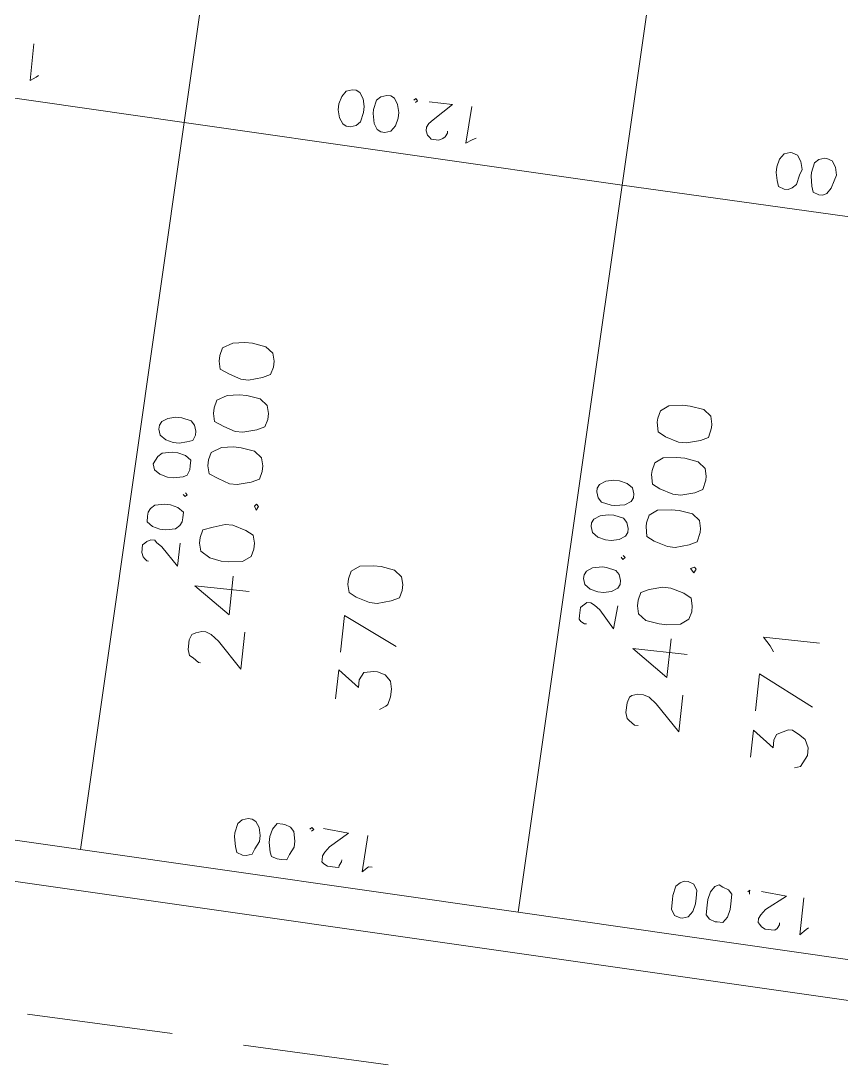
# Model space of a CAD drawing. Header units: metres. Extents: x -977055 to 805873, y -1033982 to 242021.
# Drawn here: x 2748.57 to 2770.98, y 1034.09 to 1062.77 of the extents above; entities that cross this region are included whole.
import ezdxf

# ---------------------------------------------------------------- set-up
doc = ezdxf.new("R2010")
doc.units = ezdxf.units.M
for name, color, linetype in [('PDF_acera', 7, 'Continuous'), ('PDF_areas por lote', 7, 'Continuous'), ('PDF_COTAS', 7, 'Continuous'), ('PDF_linea de centro', 7, 'Continuous'), ('PDF_LOTES', 7, 'Continuous'), ('PDF_No. lotes', 7, 'Continuous')]:
    doc.layers.add(name, color=color, linetype=linetype)

# ---------------------------------------------------------------- blocks, each defined once
blk = doc.blocks.new('CALLE')
at = {"layer": 'PDF_acera', "lineweight": 9}
blk.add_lwpolyline([(14.140224, -247.369248), (12.06576, -307.020672)], dxfattribs=at)
at = {"layer": 'PDF_areas por lote', "lineweight": 9}
for points in [[(19.008864, -259.308), (19.008864, -259.265664), (19.093536, -259.138656), (19.135872, -259.053984), (19.26288, -259.011648), (19.47456, -259.011648), (19.601568, -259.053984), (19.643904, -259.138656), (19.68624, -259.265664), (19.68624, -259.350336), (19.643904, -259.477344), (19.516896, -259.646688), (18.966528, -260.197056), (19.770912, -260.197056)], [(20.659968, -260.197056), (20.659968, -259.011648), (20.1096, -259.816032), (20.95632, -259.816032)], [(18.670176, -268.918272), (18.670176, -268.8336), (18.754848, -268.706592), (18.797184, -268.664256), (18.924192, -268.62192), (19.135872, -268.62192), (19.26288, -268.664256), (19.305216, -268.706592), (19.347552, -268.8336), (19.347552, -268.960608), (19.305216, -269.087616), (19.178208, -269.25696), (18.62784, -269.807328), (19.432224, -269.807328)], [(20.32128, -269.807328), (20.32128, -268.62192), (19.770912, -269.426304), (20.617632, -269.426304)]]:
    blk.add_lwpolyline(points, dxfattribs=at)
for points in [[(21.59136, -259.011648), (21.422016, -259.053984), (21.295008, -259.265664), (21.252672, -259.51968), (21.252672, -259.689024), (21.295008, -259.985376), (21.422016, -260.15472), (21.59136, -260.197056), (21.718368, -260.197056), (21.887712, -260.15472), (21.972384, -259.985376), (22.057056, -259.689024), (22.057056, -259.51968), (21.972384, -259.265664), (21.887712, -259.053984), (21.718368, -259.011648)], [(23.2848, -259.011648), (23.115456, -259.053984), (23.030784, -259.265664), (22.946112, -259.51968), (22.946112, -259.689024), (23.030784, -259.985376), (23.115456, -260.15472), (23.2848, -260.197056), (23.411808, -260.197056), (23.581152, -260.15472), (23.70816, -259.985376), (23.750496, -259.689024), (23.750496, -259.51968), (23.70816, -259.265664), (23.581152, -259.053984), (23.411808, -259.011648)], [(24.427872, -259.011648), (24.258528, -259.053984), (24.173856, -259.265664), (24.089184, -259.51968), (24.089184, -259.689024), (24.173856, -259.985376), (24.258528, -260.15472), (24.427872, -260.197056), (24.55488, -260.197056), (24.724224, -260.15472), (24.851232, -259.985376), (24.893568, -259.689024), (24.893568, -259.51968), (24.851232, -259.265664), (24.724224, -259.053984), (24.55488, -259.011648)], [(25.570944, -259.011648), (25.4016, -259.053984), (25.316928, -259.265664), (25.232256, -259.51968), (25.232256, -259.689024), (25.316928, -259.985376), (25.4016, -260.15472), (25.570944, -260.197056), (25.697952, -260.197056), (25.867296, -260.15472), (25.994304, -259.985376), (26.03664, -259.689024), (26.03664, -259.51968), (25.994304, -259.265664), (25.867296, -259.053984), (25.697952, -259.011648)], [(22.522752, -260.112384), (22.43808, -260.15472), (22.522752, -260.197056), (22.565088, -260.15472)], [(21.252672, -268.62192), (21.083328, -268.664256), (20.95632, -268.8336), (20.913984, -269.129952), (20.913984, -269.299296), (20.95632, -269.595648), (21.083328, -269.764992), (21.252672, -269.807328), (21.37968, -269.807328), (21.549024, -269.764992), (21.633696, -269.595648), (21.718368, -269.299296), (21.718368, -269.129952), (21.633696, -268.8336), (21.549024, -268.664256), (21.37968, -268.62192)], [(22.988448, -268.62192), (22.776768, -268.664256), (22.692096, -268.8336), (22.607424, -269.129952), (22.607424, -269.299296), (22.692096, -269.595648), (22.776768, -269.764992), (22.988448, -269.807328), (23.07312, -269.807328), (23.242464, -269.764992), (23.369472, -269.595648), (23.411808, -269.299296), (23.411808, -269.129952), (23.369472, -268.8336), (23.242464, -268.664256), (23.07312, -268.62192)], [(24.13152, -268.62192), (23.91984, -268.664256), (23.835168, -268.8336), (23.750496, -269.129952), (23.750496, -269.299296), (23.835168, -269.595648), (23.91984, -269.764992), (24.13152, -269.807328), (24.216192, -269.807328), (24.385536, -269.764992), (24.512544, -269.595648), (24.55488, -269.299296), (24.55488, -269.129952), (24.512544, -268.8336), (24.385536, -268.664256), (24.216192, -268.62192)], [(25.274592, -268.62192), (25.062912, -268.664256), (24.97824, -268.8336), (24.893568, -269.129952), (24.893568, -269.299296), (24.97824, -269.595648), (25.062912, -269.764992), (25.274592, -269.807328), (25.359264, -269.807328), (25.528608, -269.764992), (25.655616, -269.595648), (25.697952, -269.299296), (25.697952, -269.129952), (25.655616, -268.8336), (25.528608, -268.664256), (25.359264, -268.62192)], [(22.184064, -269.68032), (22.099392, -269.764992), (22.184064, -269.807328), (22.2264, -269.764992)]]:
    blk.add_lwpolyline(points, close=True, dxfattribs=at)
at = {"layer": 'PDF_COTAS', "lineweight": 9}
for points in [[(32.006016, -254.270016), (31.201632, -254.270016), (31.286304, -254.397024), (31.32864, -254.43936), (31.286304, -254.397024), (31.201632, -254.270016)], [(21.549024, -258.588288), (21.040992, -258.588288), (21.422016, -258.207264), (21.506688, -258.080256), (21.549024, -258.03792), (21.549024, -257.953248), (21.506688, -257.868576), (21.464352, -257.82624), (21.422016, -257.783904), (21.252672, -257.783904), (21.168, -257.82624), (21.125664, -257.868576), (21.083328, -257.910912), (21.083328, -257.953248), (21.083328, -257.910912), (21.125664, -257.868576), (21.168, -257.82624), (21.252672, -257.783904), (21.422016, -257.783904), (21.464352, -257.82624), (21.506688, -257.868576), (21.549024, -257.953248), (21.549024, -258.03792), (21.506688, -258.080256), (21.422016, -258.207264), (21.040992, -258.588288)], [(22.057056, -257.82624), (21.930048, -257.82624), (21.845376, -257.953248), (21.80304, -258.122592), (21.80304, -258.2496), (21.845376, -258.46128), (21.930048, -258.545952), (22.01472, -258.588288), (22.099392, -258.588288), (22.2264, -258.588288), (22.311072, -258.46128), (22.353408, -258.291936), (22.353408, -258.164928), (22.311072, -257.953248), (22.2264, -257.868576), (22.141728, -257.82624)], [(22.057056, -257.82624), (21.930048, -257.82624), (21.845376, -257.953248), (21.80304, -258.122592), (21.80304, -258.2496), (21.845376, -258.46128), (21.930048, -258.545952), (22.01472, -258.588288), (22.099392, -258.588288), (22.2264, -258.588288), (22.311072, -258.46128), (22.353408, -258.291936), (22.353408, -258.164928), (22.311072, -257.953248), (22.2264, -257.868576), (22.141728, -257.82624)], [(23.200128, -257.82624), (23.07312, -257.868576), (22.988448, -257.995584), (22.946112, -258.164928), (22.946112, -258.291936), (22.988448, -258.503616), (23.030784, -258.588288), (23.157792, -258.630624), (23.242464, -258.630624), (23.369472, -258.630624), (23.454144, -258.503616), (23.49648, -258.334272), (23.49648, -258.207264), (23.454144, -257.995584), (23.369472, -257.910912), (23.2848, -257.868576)], [(23.200128, -257.82624), (23.07312, -257.868576), (22.988448, -257.995584), (22.946112, -258.164928), (22.946112, -258.291936), (22.988448, -258.503616), (23.030784, -258.588288), (23.157792, -258.630624), (23.242464, -258.630624), (23.369472, -258.630624), (23.454144, -258.503616), (23.49648, -258.334272), (23.49648, -258.207264), (23.454144, -257.995584), (23.369472, -257.910912), (23.2848, -257.868576)], [(23.962176, -257.868576), (23.835168, -257.910912), (23.750496, -258.03792), (23.70816, -258.207264), (23.70816, -258.334272), (23.750496, -258.503616), (23.792832, -258.630624), (23.91984, -258.67296), (24.004512, -258.67296), (24.13152, -258.630624), (24.216192, -258.545952), (24.258528, -258.334272), (24.258528, -258.207264), (24.216192, -258.03792), (24.13152, -257.910912), (24.046848, -257.868576)], [(23.962176, -257.868576), (23.835168, -257.910912), (23.750496, -258.03792), (23.70816, -258.207264), (23.70816, -258.334272), (23.750496, -258.503616), (23.792832, -258.630624), (23.91984, -258.67296), (24.004512, -258.67296), (24.13152, -258.630624), (24.216192, -258.545952), (24.258528, -258.334272), (24.258528, -258.207264), (24.216192, -258.03792), (24.13152, -257.910912), (24.046848, -257.868576)], [(22.64976, -258.588288), (22.607424, -258.630624), (22.565088, -258.588288), (22.607424, -258.545952), (22.565088, -258.588288), (22.607424, -258.630624)], [(14.944608, -260.747424), (14.986944, -260.874432), (15.113952, -260.916768), (15.283296, -261.00144), (15.410304, -261.00144), (15.579648, -260.959104), (15.706656, -260.874432), (15.748992, -260.78976), (15.748992, -260.705088), (15.706656, -260.57808), (15.621984, -260.493408), (15.410304, -260.451072), (15.325632, -260.451072), (15.113952, -260.493408), (14.986944, -260.535744), (14.944608, -260.662752)], [(30.947616, -261.297792), (30.989952, -261.4248), (31.074624, -261.509472), (31.286304, -261.551808), (31.413312, -261.551808), (31.582656, -261.509472), (31.709664, -261.4248), (31.752, -261.340128), (31.752, -261.255456), (31.709664, -261.128448), (31.582656, -261.043776), (31.413312, -261.00144), (31.286304, -261.00144), (31.11696, -261.043776), (30.989952, -261.128448), (30.947616, -261.21312)], [(30.947616, -261.297792), (30.989952, -261.4248), (31.074624, -261.509472), (31.286304, -261.551808), (31.413312, -261.551808), (31.582656, -261.509472), (31.709664, -261.4248), (31.752, -261.340128), (31.752, -261.255456), (31.709664, -261.128448), (31.582656, -261.043776), (31.413312, -261.00144), (31.286304, -261.00144), (31.11696, -261.043776), (30.989952, -261.128448), (30.947616, -261.21312)], [(14.944608, -261.509472), (14.944608, -261.63648), (15.071616, -261.678816), (15.24096, -261.763488), (15.367968, -261.763488), (15.579648, -261.721152), (15.66432, -261.63648), (15.706656, -261.509472), (15.706656, -261.467136), (15.706656, -261.340128), (15.579648, -261.255456), (15.410304, -261.21312), (15.283296, -261.21312), (15.071616, -261.255456), (14.986944, -261.297792), (14.944608, -261.4248)], [(30.90528, -262.05984), (30.947616, -262.186848), (31.074624, -262.27152), (31.243968, -262.313856), (31.370976, -262.313856), (31.54032, -262.27152), (31.667328, -262.186848), (31.709664, -262.102176), (31.709664, -262.017504), (31.667328, -261.890496), (31.582656, -261.805824), (31.370976, -261.763488), (31.286304, -261.763488), (31.074624, -261.805824), (30.947616, -261.890496), (30.90528, -261.975168)], [(30.90528, -262.05984), (30.947616, -262.186848), (31.074624, -262.27152), (31.243968, -262.313856), (31.370976, -262.313856), (31.54032, -262.27152), (31.667328, -262.186848), (31.709664, -262.102176), (31.709664, -262.017504), (31.667328, -261.890496), (31.582656, -261.805824), (31.370976, -261.763488), (31.286304, -261.763488), (31.074624, -261.805824), (30.947616, -261.890496), (30.90528, -261.975168)], [(31.667328, -262.610208), (31.709664, -262.652544), (31.667328, -262.69488), (31.624992, -262.652544), (31.667328, -262.69488), (31.709664, -262.652544)], [(31.667328, -262.948896), (31.667328, -263.456928), (31.286304, -263.075904), (31.201632, -262.991232), (31.11696, -262.948896), (31.032288, -262.948896), (30.947616, -262.991232), (30.90528, -263.033568), (30.862944, -263.075904), (30.862944, -263.245248), (30.90528, -263.32992), (30.947616, -263.372256), (31.032288, -263.414592), (31.074624, -263.414592), (31.032288, -263.414592), (30.947616, -263.372256), (30.90528, -263.32992), (30.862944, -263.245248), (30.862944, -263.075904), (30.90528, -263.033568), (30.947616, -262.991232), (31.032288, -262.948896), (31.11696, -262.948896), (31.201632, -262.991232), (31.286304, -263.075904), (31.667328, -263.456928)], [(31.667328, -263.880288), (30.862944, -263.837952), (30.947616, -263.96496), (30.989952, -264.049632), (30.947616, -263.96496), (30.862944, -263.837952)], [(21.210336, -268.19856), (20.702304, -268.156224), (21.083328, -267.817536), (21.168, -267.690528), (21.210336, -267.605856), (21.210336, -267.521184), (21.168, -267.478848), (21.125664, -267.436512), (21.083328, -267.394176), (20.913984, -267.394176), (20.829312, -267.394176), (20.786976, -267.436512), (20.74464, -267.521184), (20.74464, -267.56352), (20.74464, -267.521184), (20.786976, -267.436512), (20.829312, -267.394176), (20.913984, -267.394176), (21.083328, -267.394176), (21.125664, -267.436512), (21.168, -267.478848), (21.210336, -267.521184), (21.210336, -267.605856), (21.168, -267.690528), (21.083328, -267.817536), (20.702304, -268.156224)], [(21.718368, -267.394176), (21.59136, -267.436512), (21.506688, -267.56352), (21.464352, -267.732864), (21.464352, -267.859872), (21.506688, -268.029216), (21.59136, -268.156224), (21.676032, -268.19856), (21.760704, -268.19856), (21.887712, -268.156224), (21.972384, -268.071552), (22.01472, -267.859872), (22.01472, -267.7752), (21.972384, -267.56352), (21.887712, -267.436512), (21.80304, -267.394176)], [(21.718368, -267.394176), (21.59136, -267.436512), (21.506688, -267.56352), (21.464352, -267.732864), (21.464352, -267.859872), (21.506688, -268.029216), (21.59136, -268.156224), (21.676032, -268.19856), (21.760704, -268.19856), (21.887712, -268.156224), (21.972384, -268.071552), (22.01472, -267.859872), (22.01472, -267.7752), (21.972384, -267.56352), (21.887712, -267.436512), (21.80304, -267.394176)], [(22.86144, -267.436512), (22.734432, -267.478848), (22.64976, -267.605856), (22.607424, -267.7752), (22.607424, -267.902208), (22.64976, -268.071552), (22.734432, -268.19856), (22.819104, -268.240896), (22.903776, -268.240896), (23.030784, -268.19856), (23.115456, -268.113888), (23.157792, -267.902208), (23.157792, -267.7752), (23.115456, -267.605856), (23.030784, -267.478848), (22.946112, -267.436512)], [(22.86144, -267.436512), (22.734432, -267.478848), (22.64976, -267.605856), (22.607424, -267.7752), (22.607424, -267.902208), (22.64976, -268.071552), (22.734432, -268.19856), (22.819104, -268.240896), (22.903776, -268.240896), (23.030784, -268.19856), (23.115456, -268.113888), (23.157792, -267.902208), (23.157792, -267.7752), (23.115456, -267.605856), (23.030784, -267.478848), (22.946112, -267.436512)], [(23.623488, -267.478848), (23.49648, -267.521184), (23.411808, -267.605856), (23.369472, -267.817536), (23.369472, -267.902208), (23.411808, -268.113888), (23.49648, -268.240896), (23.581152, -268.283232), (23.665824, -268.283232), (23.792832, -268.240896), (23.877504, -268.113888), (23.91984, -267.944544), (23.91984, -267.817536), (23.877504, -267.648192), (23.792832, -267.521184), (23.70816, -267.478848)], [(23.623488, -267.478848), (23.49648, -267.521184), (23.411808, -267.605856), (23.369472, -267.817536), (23.369472, -267.902208), (23.411808, -268.113888), (23.49648, -268.240896), (23.581152, -268.283232), (23.665824, -268.283232), (23.792832, -268.240896), (23.877504, -268.113888), (23.91984, -267.944544), (23.91984, -267.817536), (23.877504, -267.648192), (23.792832, -267.521184), (23.70816, -267.478848)], [(22.311072, -268.19856), (22.268736, -268.240896), (22.2264, -268.19856), (22.268736, -268.156224), (22.2264, -268.19856), (22.268736, -268.240896)], [(14.60592, -270.31536), (14.648256, -270.442368), (14.775264, -270.52704), (14.944608, -270.569376), (15.071616, -270.569376), (15.24096, -270.569376), (15.367968, -270.484704), (15.410304, -270.357696), (15.410304, -270.273024), (15.367968, -270.188352), (15.283296, -270.10368), (15.071616, -270.061344), (14.986944, -270.061344), (14.775264, -270.061344), (14.648256, -270.146016), (14.60592, -270.273024)], [(14.60592, -271.077408), (14.60592, -271.204416), (14.732928, -271.289088), (14.902272, -271.331424), (15.02928, -271.331424), (15.24096, -271.331424), (15.325632, -271.246752), (15.367968, -271.119744), (15.410304, -271.035072), (15.367968, -270.9504), (15.24096, -270.865728), (15.071616, -270.823392), (14.944608, -270.823392), (14.732928, -270.823392), (14.648256, -270.908064), (14.60592, -271.035072)], [(30.608928, -270.908064), (30.651264, -270.992736), (30.735936, -271.077408), (30.947616, -271.119744), (31.074624, -271.16208), (31.243968, -271.119744), (31.370976, -271.035072), (31.413312, -270.908064), (31.413312, -270.865728), (31.370976, -270.73872), (31.243968, -270.654048), (31.074624, -270.611712), (30.947616, -270.611712), (30.778272, -270.654048), (30.651264, -270.696384), (30.608928, -270.823392)], [(30.608928, -270.908064), (30.651264, -270.992736), (30.735936, -271.077408), (30.947616, -271.119744), (31.074624, -271.16208), (31.243968, -271.119744), (31.370976, -271.035072), (31.413312, -270.908064), (31.413312, -270.865728), (31.370976, -270.73872), (31.243968, -270.654048), (31.074624, -270.611712), (30.947616, -270.611712), (30.778272, -270.654048), (30.651264, -270.696384), (30.608928, -270.823392)], [(30.566592, -271.670112), (30.608928, -271.754784), (30.735936, -271.839456), (30.90528, -271.881792), (31.032288, -271.924128), (31.201632, -271.881792), (31.32864, -271.79712), (31.370976, -271.670112), (31.370976, -271.627776), (31.32864, -271.500768), (31.243968, -271.416096), (31.032288, -271.37376), (30.947616, -271.37376), (30.735936, -271.416096), (30.608928, -271.458432), (30.566592, -271.58544)], [(30.566592, -271.670112), (30.608928, -271.754784), (30.735936, -271.839456), (30.90528, -271.881792), (31.032288, -271.924128), (31.201632, -271.881792), (31.32864, -271.79712), (31.370976, -271.670112), (31.370976, -271.627776), (31.32864, -271.500768), (31.243968, -271.416096), (31.032288, -271.37376), (30.947616, -271.37376), (30.735936, -271.416096), (30.608928, -271.458432), (30.566592, -271.58544)]]:
    blk.add_lwpolyline(points, close=True, dxfattribs=at)
for points in [[(15.621984, -262.102176), (15.66432, -262.144512), (15.706656, -262.102176), (15.66432, -262.05984)], [(15.071616, -262.821888), (15.02928, -262.821888), (14.944608, -262.779552), (14.902272, -262.779552), (14.902272, -262.69488), (14.902272, -262.525536), (14.944608, -262.440864), (14.986944, -262.398528), (15.02928, -262.398528), (15.113952, -262.398528), (15.198624, -262.440864), (15.325632, -262.525536), (15.66432, -262.90656), (15.706656, -262.356192)], [(14.986944, -263.499264), (14.986944, -263.414592), (14.859936, -263.287584), (15.66432, -263.32992)], [(15.283296, -271.712448), (15.325632, -271.712448), (15.367968, -271.712448), (15.325632, -271.670112)], [(14.732928, -272.43216), (14.690592, -272.43216), (14.60592, -272.389824), (14.563584, -272.347488), (14.563584, -272.262816), (14.563584, -272.135808), (14.60592, -272.051136), (14.648256, -272.0088), (14.690592, -271.966464), (14.775264, -271.966464), (14.859936, -272.0088), (14.986944, -272.093472), (15.325632, -272.516832), (15.367968, -271.966464)], [(14.690592, -273.0672), (14.648256, -273.024864), (14.521248, -272.897856), (15.325632, -272.897856)]]:
    blk.add_lwpolyline(points, dxfattribs=at)
at = {"layer": 'PDF_linea de centro', "lineweight": 9}
for points in [[(11.00736, -256.386816), (10.922688, -259.562016)], [(10.838016, -261.128448), (10.753344, -264.303648)]]:
    blk.add_lwpolyline(points, dxfattribs=at)
at = {"layer": 'PDF_LOTES', "lineweight": 20}
for points in [[(30.989952, -248.131296), (30.651264, -257.699232), (14.690592, -257.148864), (15.02928, -247.538592)], [(46.950624, -249.867072), (46.654272, -258.2496), (30.651264, -257.699232), (30.989952, -248.131296), (46.484928, -248.639328)], [(30.651264, -257.699232), (30.312576, -267.309504), (14.351904, -266.759136), (14.690592, -257.148864)], [(46.654272, -258.2496), (46.315584, -267.859872), (30.312576, -267.309504), (30.651264, -257.699232)], [(30.312576, -267.309504), (30.016224, -276.919776), (14.013216, -276.327072), (14.351904, -266.759136)], [(46.315584, -267.859872), (45.976896, -277.470144), (30.016224, -276.919776), (30.312576, -267.309504)]]:
    blk.add_lwpolyline(points, close=True, dxfattribs=at)
at = {"layer": 'PDF_No. lotes', "lineweight": 20}
for points in [[(18.543168, -262.313856), (19.178208, -262.313856), (18.83952, -262.779552), (19.008864, -262.779552), (19.093536, -262.821888), (19.178208, -262.864224), (19.220544, -263.075904), (19.220544, -263.160576), (19.178208, -263.32992), (19.0512, -263.456928), (18.881856, -263.499264), (18.712512, -263.499264), (18.543168, -263.456928), (18.500832, -263.414592), (18.41616, -263.287584)], [(19.813248, -263.499264), (20.363616, -262.313856), (19.559232, -262.313856)], [(18.246816, -271.416096), (18.83952, -271.416096), (18.500832, -271.881792), (18.670176, -271.881792), (18.797184, -271.924128), (18.83952, -272.0088), (18.924192, -272.178144), (18.924192, -272.262816), (18.83952, -272.43216), (18.754848, -272.559168), (18.585504, -272.64384), (18.41616, -272.64384), (18.246816, -272.559168), (18.162144, -272.516832), (18.119808, -272.389824)], [(19.47456, -272.64384), (20.067264, -271.416096), (19.26288, -271.416096)], [(20.575296, -271.670112), (20.702304, -271.58544), (20.871648, -271.416096), (20.871648, -272.64384)]]:
    blk.add_lwpolyline(points, dxfattribs=at)
blk.add_lwpolyline([(21.040992, -262.313856), (20.871648, -262.356192), (20.786976, -262.525536), (20.702304, -262.821888), (20.702304, -262.991232), (20.786976, -263.287584), (20.871648, -263.456928), (21.040992, -263.499264), (21.168, -263.499264), (21.337344, -263.456928), (21.464352, -263.287584), (21.506688, -262.991232), (21.506688, -262.821888), (21.464352, -262.525536), (21.337344, -262.356192), (21.168, -262.313856)], close=True, dxfattribs=at)

msp = doc.modelspace()

# ---------------------------------------------------------------- block references
at = {"xscale": 1.255773352820658, "yscale": 1.255773352820658, "zscale": 1.255773352820658, "rotation": 83.85573648860341}
msp.add_blockref('CALLE', (2427.15058, 1056.36283, 1015.371), dxfattribs=at)

doc.saveas('drawing.dxf')
